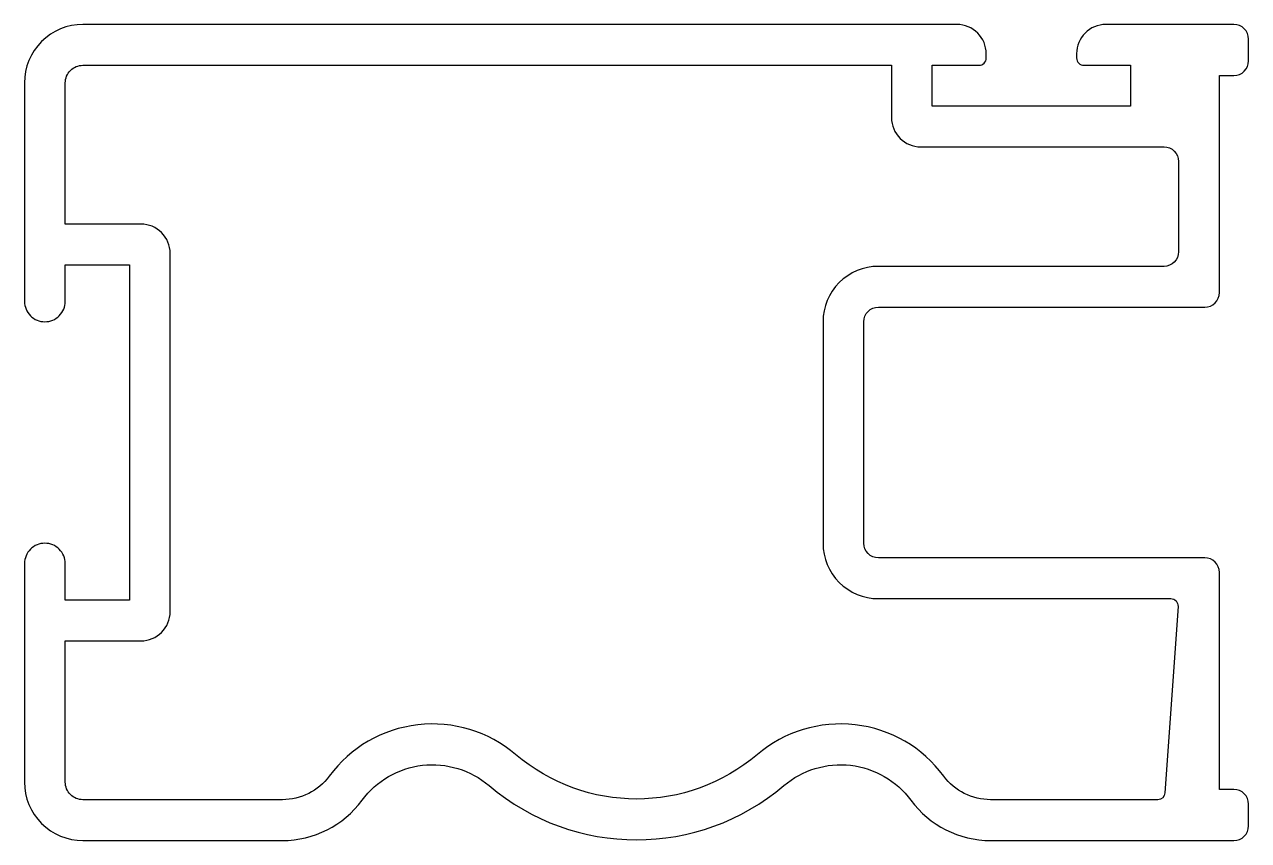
# Model space of a CAD drawing. Extents: x 611.8 to 653.8, y 522.5 to 550.5.
import ezdxf

# ---------------------------------------------------------------- set-up
doc = ezdxf.new("R2010")
doc.units = 0
doc.layers.get('0').update_dxf_attribs({"linetype": 'CONTINUOUS'})

msp = doc.modelspace()

# ---------------------------------------------------------------- linework, layer by layer
for points in [[(612.474, 540.253, 0.414214), (613.174, 540.953), (613.174, 542.203), (615.374, 542.203), (615.374, 530.703), (613.174, 530.703), (613.174, 531.953, 0.414214), (612.474, 532.653), (612.474, 532.653, 0.414214), (611.774, 531.953), (611.774, 524.453, 0.414214), (613.774, 522.453), (620.624, 522.453, 0.238125), (623.36, 523.834, -0.434701), (627.718, 524.337, 0.367949), (637.83, 524.337, -0.434701), (642.188, 523.834, 0.238125), (644.924, 522.453), (653.274, 522.453, 0.414214), (653.774, 522.953), (653.774, 523.703, 0.414214), (653.274, 524.203), (652.774, 524.203), (652.774, 531.653, 0.414214), (652.274, 532.153), (641.074, 532.153, -0.414214), (640.574, 532.653), (640.574, 540.253, -0.414214), (641.074, 540.753), (652.274, 540.753, 0.414214), (652.774, 541.253), (652.774, 548.703), (653.274, 548.703, 0.414214), (653.774, 549.203), (653.774, 549.953, 0.414214), (653.274, 550.453), (648.874, 550.453, 0.414214), (647.874, 549.453), (647.874, 549.303, 0.414214), (648.124, 549.053), (649.724, 549.053), (649.724, 547.653), (642.924, 547.653), (642.924, 549.053), (644.524, 549.053, 0.414214), (644.774, 549.303), (644.774, 549.453, 0.414214), (643.774, 550.453), (613.774, 550.453, 0.414214), (611.774, 548.453), (611.774, 540.953, 0.414214)], [(651.355, 530.485), (650.908, 524.085, -0.39391), (650.658, 523.853), (644.924, 523.853, -0.238125), (643.315, 524.665, 0.434701), (636.922, 525.403, -0.367949), (628.626, 525.403, 0.434701), (622.234, 524.665, -0.238125), (620.624, 523.853), (613.774, 523.853, -0.414214), (613.174, 524.453), (613.174, 529.303), (615.774, 529.303, 0.414214), (616.774, 530.303), (616.774, 542.603, 0.414214), (615.774, 543.603), (613.174, 543.603), (613.174, 548.453, -0.414214), (613.774, 549.053), (641.524, 549.053), (641.524, 547.253, 0.414214), (642.524, 546.253), (650.874, 546.253, -0.414214), (651.374, 545.753), (651.374, 542.653, -0.414214), (650.874, 542.153), (641.074, 542.153, 0.414214), (639.174, 540.253), (639.174, 532.653, 0.414214), (641.074, 530.753), (651.106, 530.753, -0.434812)]]:
    msp.add_lwpolyline(points, format="xyb", close=True)

doc.saveas('drawing.dxf')
